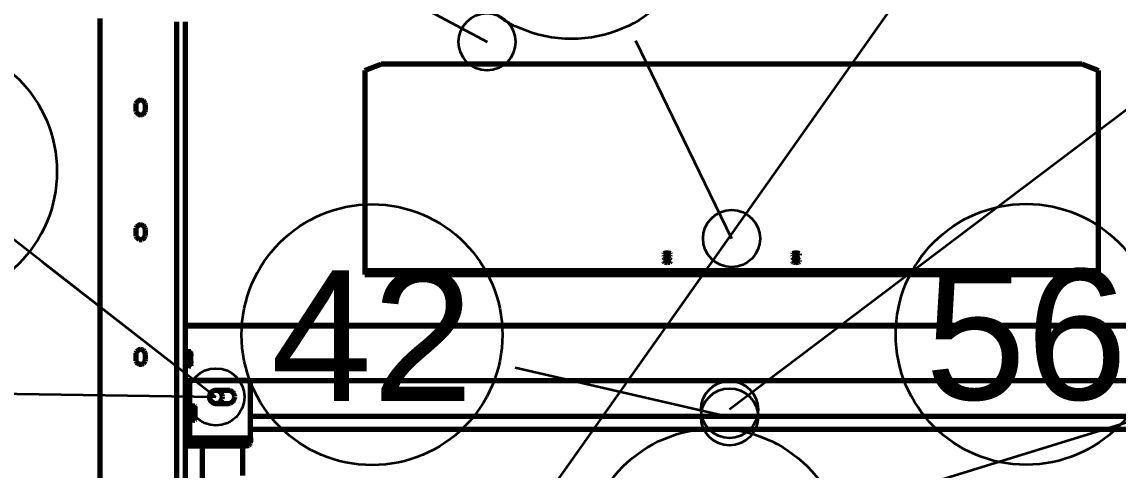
# Model space of a CAD drawing. Header units: millimetres. Extents: x 0 to 594, y 0 to 420.
# Drawn here: x 44.63 to 71.52, y 392.57 to 403.56 of the extents above; entities that cross this region are included whole.
import ezdxf
from ezdxf.enums import TextEntityAlignment as Align

# ---------------------------------------------------------------- set-up
doc = ezdxf.new("R2010")
doc.units = ezdxf.units.MM
doc.styles.add('GOST', font='Arial')

msp = doc.modelspace()

# ---------------------------------------------------------------- linework, layer by layer
at = {"color": 7, "lineweight": 35}
for p, q in [((51.28, 405.625), (56.04, 403.075)), ((110.206, 405.59), (62.04, 390.75)), ((66.639, 404.882), (48.515, 379.24)), ((36.449, 404.439), (49.39, 394.364)), ((75.078, 403.936), (61.99, 394.054)), ((59.684, 403.109), (62.04, 398.25)), ((45.129, 397.682), (49.39, 394.364)), ((56.727, 395.083), (61.99, 393.874)), ((32.992, 394.622), (49.39, 394.364))]:
    msp.add_line(p, q, dxfattribs=at)
at = {"color": 1, "lineweight": 70}
for p, q in [((46.54, 403.65), (46.54, 388.624)), ((48.42, 403.564), (48.42, 388.724)), ((48.64, 388.724), (48.64, 403.564)), ((53.44, 402.531), (53.04, 402.372)), ((53.04, 402.372), (53.04, 397.37)), ((70.64, 402.531), (53.44, 402.531)), ((71.04, 402.372), (70.64, 402.531)), ((71.04, 397.37), (71.04, 402.372)), ((47.426, 401.561), (47.42, 401.524)), ((47.42, 401.524), (47.42, 401.404)), ((47.443, 401.595), (47.426, 401.561)), ((47.469, 401.621), (47.443, 401.595)), ((47.503, 401.638), (47.469, 401.621)), ((47.54, 401.644), (47.503, 401.638)), ((47.577, 401.638), (47.54, 401.644)), ((47.611, 401.621), (47.577, 401.638)), ((47.637, 401.595), (47.611, 401.621)), ((47.654, 401.561), (47.637, 401.595)), ((47.66, 401.524), (47.654, 401.561)), ((47.66, 401.404), (47.66, 401.524)), ((47.42, 401.404), (47.426, 401.367)), ((47.426, 401.367), (47.443, 401.334)), ((47.443, 401.334), (47.469, 401.307)), ((47.469, 401.307), (47.503, 401.29)), ((47.503, 401.29), (47.54, 401.284)), ((47.54, 401.284), (47.577, 401.29)), ((47.577, 401.29), (47.611, 401.307)), ((47.611, 401.307), (47.637, 401.334)), ((47.637, 401.334), (47.654, 401.367)), ((47.654, 401.367), (47.66, 401.404)), ((47.469, 398.561), (47.443, 398.535)), ((47.503, 398.578), (47.469, 398.561)), ((47.54, 398.584), (47.503, 398.578)), ((47.577, 398.578), (47.54, 398.584)), ((47.611, 398.561), (47.577, 398.578)), ((47.637, 398.535), (47.611, 398.561)), ((47.426, 398.501), (47.42, 398.464)), ((47.42, 398.464), (47.42, 398.344)), ((47.42, 398.344), (47.426, 398.307)), ((47.443, 398.535), (47.426, 398.501)), ((47.426, 398.307), (47.443, 398.274)), ((47.654, 398.501), (47.637, 398.535)), ((47.637, 398.274), (47.654, 398.307)), ((47.66, 398.464), (47.654, 398.501)), ((47.654, 398.307), (47.66, 398.344)), ((47.66, 398.344), (47.66, 398.464)), ((47.443, 398.274), (47.469, 398.247)), ((47.469, 398.247), (47.503, 398.23)), ((47.503, 398.23), (47.54, 398.224)), ((47.54, 398.224), (47.577, 398.23)), ((47.577, 398.23), (47.611, 398.247)), ((47.611, 398.247), (47.637, 398.274)), ((60.377, 397.872), (60.37, 397.859)), ((60.37, 397.859), (60.377, 397.845)), ((60.396, 397.884), (60.377, 397.872)), ((60.377, 397.845), (60.396, 397.833)), ((60.426, 397.892), (60.396, 397.884)), ((60.396, 397.833), (60.426, 397.826)), ((60.43, 397.88), (60.403, 397.886)), ((60.46, 397.894), (60.426, 397.892)), ((60.426, 397.826), (60.46, 397.823)), ((60.46, 397.878), (60.43, 397.88)), ((60.494, 397.892), (60.46, 397.894)), ((60.49, 397.88), (60.46, 397.878)), ((60.46, 397.823), (60.494, 397.826)), ((60.517, 397.886), (60.49, 397.88)), ((60.524, 397.884), (60.494, 397.892)), ((60.494, 397.826), (60.524, 397.833)), ((60.543, 397.872), (60.524, 397.884)), ((60.524, 397.833), (60.543, 397.845)), ((60.55, 397.859), (60.543, 397.872)), ((60.543, 397.845), (60.55, 397.859)), ((63.537, 397.872), (63.53, 397.859)), ((63.53, 397.859), (63.537, 397.845)), ((63.556, 397.884), (63.537, 397.872)), ((63.537, 397.845), (63.556, 397.833)), ((63.586, 397.892), (63.556, 397.884)), ((63.556, 397.833), (63.586, 397.826)), ((63.59, 397.88), (63.563, 397.886)), ((63.62, 397.894), (63.586, 397.892)), ((63.586, 397.826), (63.62, 397.823)), ((63.62, 397.878), (63.59, 397.88)), ((63.654, 397.892), (63.62, 397.894)), ((63.65, 397.88), (63.62, 397.878)), ((63.62, 397.823), (63.654, 397.826)), ((63.677, 397.886), (63.65, 397.88)), ((63.684, 397.884), (63.654, 397.892)), ((63.654, 397.826), (63.684, 397.833)), ((63.703, 397.872), (63.684, 397.884)), ((63.684, 397.833), (63.703, 397.845)), ((63.71, 397.859), (63.703, 397.872)), ((63.703, 397.845), (63.71, 397.859)), ((60.377, 397.713), (60.37, 397.7)), ((60.37, 397.7), (60.377, 397.686)), ((60.396, 397.725), (60.377, 397.713)), ((60.377, 397.686), (60.396, 397.674)), ((60.426, 397.733), (60.396, 397.725)), ((60.396, 397.674), (60.426, 397.667)), ((60.43, 397.721), (60.403, 397.727)), ((60.46, 397.735), (60.426, 397.733)), ((60.426, 397.667), (60.46, 397.664)), ((60.46, 397.719), (60.43, 397.721)), ((60.494, 397.733), (60.46, 397.735)), ((60.49, 397.721), (60.46, 397.719)), ((60.46, 397.664), (60.494, 397.667)), ((60.517, 397.727), (60.49, 397.721)), ((60.524, 397.725), (60.494, 397.733)), ((60.494, 397.667), (60.524, 397.674)), ((60.543, 397.713), (60.524, 397.725)), ((60.524, 397.674), (60.543, 397.686)), ((60.55, 397.7), (60.543, 397.713)), ((60.543, 397.686), (60.55, 397.7)), ((63.537, 397.713), (63.53, 397.7)), ((63.53, 397.7), (63.537, 397.686)), ((63.556, 397.725), (63.537, 397.713)), ((63.537, 397.686), (63.556, 397.674)), ((63.586, 397.733), (63.556, 397.725)), ((63.556, 397.674), (63.586, 397.667)), ((63.59, 397.721), (63.563, 397.727)), ((63.62, 397.735), (63.586, 397.733)), ((63.586, 397.667), (63.62, 397.664)), ((63.62, 397.719), (63.59, 397.721)), ((63.654, 397.733), (63.62, 397.735)), ((63.65, 397.721), (63.62, 397.719)), ((63.62, 397.664), (63.654, 397.667)), ((63.677, 397.727), (63.65, 397.721)), ((63.684, 397.725), (63.654, 397.733)), ((63.654, 397.667), (63.684, 397.674)), ((63.703, 397.713), (63.684, 397.725)), ((63.684, 397.674), (63.703, 397.686)), ((63.71, 397.7), (63.703, 397.713)), ((63.703, 397.686), (63.71, 397.7)), ((71.04, 397.461), (53.04, 397.461)), ((53.04, 397.37), (71.04, 397.37)), ((48.64, 396.123), (75.44, 396.123)), ((75.44, 396.1), (48.64, 396.1)), ((47.426, 395.441), (47.42, 395.404)), ((47.42, 395.404), (47.42, 395.284)), ((47.443, 395.475), (47.426, 395.441)), ((47.469, 395.501), (47.443, 395.475)), ((47.503, 395.518), (47.469, 395.501)), ((47.54, 395.524), (47.503, 395.518)), ((47.577, 395.518), (47.54, 395.524)), ((47.611, 395.501), (47.577, 395.518)), ((47.637, 395.475), (47.611, 395.501)), ((47.654, 395.441), (47.637, 395.475)), ((47.66, 395.404), (47.654, 395.441)), ((47.66, 395.284), (47.66, 395.404)), ((48.743, 395.47), (48.64, 395.47)), ((48.743, 395.47), (48.763, 395.426)), ((48.743, 395.47), (48.755, 395.47)), ((48.755, 395.47), (48.743, 395.47)), ((48.743, 395.47), (48.755, 395.47)), ((48.755, 395.47), (48.743, 395.47)), ((48.743, 395.47), (48.755, 395.47)), ((48.755, 395.47), (48.743, 395.47)), ((48.743, 395.47), (48.755, 395.47)), ((48.755, 395.47), (48.743, 395.47)), ((48.743, 395.47), (48.755, 395.47)), ((48.755, 395.47), (48.743, 395.47)), ((48.743, 395.47), (48.755, 395.47)), ((48.755, 395.47), (48.743, 395.47)), ((48.763, 395.345), (48.743, 395.3)), ((48.755, 395.47), (48.763, 395.47)), ((48.763, 395.47), (48.755, 395.47)), ((48.755, 395.47), (48.763, 395.47)), ((48.763, 395.47), (48.755, 395.47)), ((48.755, 395.47), (48.763, 395.47)), ((48.763, 395.47), (48.755, 395.47)), ((48.755, 395.47), (48.763, 395.47)), ((48.763, 395.47), (48.755, 395.47)), ((48.755, 395.47), (48.763, 395.47)), ((48.763, 395.47), (48.755, 395.47)), ((48.755, 395.47), (48.763, 395.47)), ((48.763, 395.47), (48.755, 395.47)), ((48.763, 395.47), (48.769, 395.47)), ((48.769, 395.47), (48.763, 395.47)), ((48.763, 395.47), (48.769, 395.47)), ((48.769, 395.47), (48.763, 395.47)), ((48.763, 395.47), (48.769, 395.47)), ((48.769, 395.47), (48.763, 395.47)), ((48.763, 395.47), (48.769, 395.47)), ((48.769, 395.47), (48.763, 395.47)), ((48.763, 395.47), (48.769, 395.47)), ((48.769, 395.47), (48.763, 395.47)), ((48.763, 395.47), (48.769, 395.47)), ((48.769, 395.47), (48.763, 395.47)), ((48.763, 395.426), (48.769, 395.385)), ((48.769, 395.385), (48.763, 395.345)), ((48.777, 395.463), (48.769, 395.47)), ((48.777, 395.462), (48.777, 395.463)), ((48.777, 395.459), (48.777, 395.462)), ((48.777, 395.454), (48.777, 395.459)), ((48.777, 395.447), (48.777, 395.454)), ((48.777, 395.438), (48.777, 395.447)), ((48.777, 395.427), (48.777, 395.438)), ((48.777, 395.415), (48.777, 395.427)), ((48.777, 395.402), (48.777, 395.415)), ((48.777, 395.387), (48.777, 395.402)), ((48.777, 395.371), (48.777, 395.387)), ((48.777, 395.354), (48.777, 395.371)), ((48.777, 395.337), (48.777, 395.354)), ((48.777, 395.319), (48.777, 395.337)), ((47.42, 395.284), (47.426, 395.247)), ((47.426, 395.247), (47.443, 395.214)), ((47.443, 395.214), (47.469, 395.187)), ((47.469, 395.187), (47.503, 395.17)), ((47.503, 395.17), (47.54, 395.164)), ((47.54, 395.164), (47.577, 395.17)), ((47.577, 395.17), (47.611, 395.187)), ((47.611, 395.187), (47.637, 395.214)), ((47.637, 395.214), (47.654, 395.247)), ((47.654, 395.247), (47.66, 395.284)), ((48.743, 395.3), (48.64, 395.3)), ((48.743, 395.13), (48.64, 395.13)), ((48.743, 395.3), (48.763, 395.256)), ((48.763, 395.175), (48.743, 395.13)), ((48.743, 395.13), (48.755, 395.13)), ((48.755, 395.13), (48.743, 395.13)), ((48.743, 395.13), (48.755, 395.13)), ((48.755, 395.13), (48.743, 395.13)), ((48.743, 395.13), (48.755, 395.13)), ((48.755, 395.13), (48.743, 395.13)), ((48.743, 395.13), (48.755, 395.13)), ((48.755, 395.13), (48.743, 395.13)), ((48.743, 395.13), (48.755, 395.13)), ((48.755, 395.13), (48.743, 395.13)), ((48.743, 395.13), (48.755, 395.13)), ((48.755, 395.13), (48.743, 395.13)), ((48.755, 395.13), (48.763, 395.13)), ((48.763, 395.13), (48.755, 395.13)), ((48.755, 395.13), (48.763, 395.13)), ((48.763, 395.13), (48.755, 395.13)), ((48.755, 395.13), (48.763, 395.13)), ((48.763, 395.13), (48.755, 395.13)), ((48.755, 395.13), (48.763, 395.13)), ((48.763, 395.13), (48.755, 395.13)), ((48.755, 395.13), (48.763, 395.13)), ((48.763, 395.13), (48.755, 395.13)), ((48.755, 395.13), (48.763, 395.13)), ((48.763, 395.13), (48.755, 395.13)), ((48.763, 395.256), (48.769, 395.215)), ((48.769, 395.215), (48.763, 395.175)), ((48.763, 395.13), (48.769, 395.13)), ((48.769, 395.13), (48.763, 395.13)), ((48.763, 395.13), (48.769, 395.13)), ((48.769, 395.13), (48.763, 395.13)), ((48.763, 395.13), (48.769, 395.13)), ((48.769, 395.13), (48.763, 395.13)), ((48.763, 395.13), (48.769, 395.13)), ((48.769, 395.13), (48.763, 395.13)), ((48.763, 395.13), (48.769, 395.13)), ((48.769, 395.13), (48.763, 395.13)), ((48.763, 395.13), (48.769, 395.13)), ((48.769, 395.13), (48.763, 395.13)), ((48.777, 395.138), (48.769, 395.13)), ((48.777, 395.3), (48.777, 395.319)), ((48.777, 395.282), (48.777, 395.3)), ((48.777, 395.264), (48.777, 395.282)), ((48.777, 395.247), (48.777, 395.264)), ((48.777, 395.23), (48.777, 395.247)), ((48.777, 395.214), (48.777, 395.23)), ((48.777, 395.199), (48.777, 395.214)), ((48.777, 395.186), (48.777, 395.199)), ((48.777, 395.174), (48.777, 395.186)), ((48.777, 395.163), (48.777, 395.174)), ((48.777, 395.154), (48.777, 395.163)), ((48.777, 395.147), (48.777, 395.154)), ((48.777, 395.142), (48.777, 395.147)), ((48.777, 395.139), (48.777, 395.142)), ((48.777, 395.138), (48.777, 395.139)), ((48.64, 394.764), (48.74, 394.764)), ((48.64, 394.564), (48.74, 394.564)), ((48.74, 394.764), (48.74, 394.763)), ((50.14, 394.764), (48.74, 394.764)), ((48.74, 394.763), (48.74, 394.759)), ((48.74, 394.759), (48.74, 394.753)), ((48.74, 394.753), (48.74, 394.744)), ((48.74, 394.744), (48.74, 394.734)), ((48.74, 394.734), (48.74, 394.721)), ((48.74, 394.721), (48.74, 394.706)), ((48.74, 394.706), (48.74, 394.689)), ((48.74, 394.689), (48.74, 394.671)), ((48.74, 394.671), (48.74, 394.651)), ((48.74, 394.651), (48.74, 394.63)), ((48.74, 394.63), (48.74, 394.609)), ((48.74, 394.609), (48.74, 394.587)), ((48.74, 394.587), (48.74, 394.564)), ((48.74, 394.564), (48.74, 393.364)), ((48.99, 394.764), (74.99, 394.764)), ((49.379, 394.524), (49.336, 394.515)), ((49.39, 394.524), (49.349, 394.519)), ((49.423, 394.521), (49.379, 394.524)), ((49.69, 394.524), (49.39, 394.524)), ((49.731, 394.519), (49.69, 394.524)), ((50.171, 394.759), (50.14, 394.764)), ((50.199, 394.745), (50.171, 394.759)), ((50.221, 394.723), (50.199, 394.745)), ((50.235, 394.695), (50.221, 394.723)), ((50.24, 394.664), (50.235, 394.695)), ((50.24, 393.364), (50.24, 394.664)), ((49.235, 394.406), (49.23, 394.364)), ((49.23, 394.364), (49.235, 394.323)), ((49.243, 394.428), (49.231, 394.386)), ((49.231, 394.386), (49.231, 394.342)), ((49.231, 394.342), (49.243, 394.3)), ((49.251, 394.444), (49.235, 394.406)), ((49.235, 394.323), (49.251, 394.284)), ((49.266, 394.465), (49.243, 394.428)), ((49.243, 394.3), (49.266, 394.263)), ((49.277, 394.477), (49.251, 394.444)), ((49.251, 394.284), (49.277, 394.251)), ((49.298, 394.495), (49.266, 394.465)), ((49.266, 394.263), (49.298, 394.233)), ((49.31, 394.503), (49.277, 394.477)), ((49.336, 394.515), (49.298, 394.495)), ((49.349, 394.519), (49.31, 394.503)), ((49.464, 394.506), (49.423, 394.521)), ((49.499, 394.481), (49.464, 394.506)), ((49.527, 394.447), (49.499, 394.481)), ((49.499, 394.247), (49.527, 394.281)), ((49.544, 394.407), (49.527, 394.447)), ((49.527, 394.281), (49.544, 394.321)), ((49.55, 394.364), (49.544, 394.407)), ((49.544, 394.321), (49.55, 394.364)), ((49.77, 394.503), (49.731, 394.519)), ((49.803, 394.477), (49.77, 394.503)), ((49.829, 394.444), (49.803, 394.477)), ((49.803, 394.251), (49.829, 394.284)), ((49.845, 394.406), (49.829, 394.444)), ((49.829, 394.284), (49.845, 394.323)), ((49.85, 394.364), (49.845, 394.406)), ((49.845, 394.323), (49.85, 394.364)), ((48.843, 394.134), (48.74, 394.134)), ((48.843, 394.134), (48.863, 394.089)), ((48.843, 394.134), (48.855, 394.134)), ((48.855, 394.134), (48.843, 394.134)), ((48.863, 394.009), (48.843, 393.964)), ((48.855, 394.134), (48.863, 394.134)), ((48.863, 394.134), (48.855, 394.134)), ((48.863, 394.134), (48.869, 394.134)), ((48.869, 394.134), (48.863, 394.134)), ((48.863, 394.089), (48.869, 394.049)), ((48.869, 394.049), (48.863, 394.009)), ((48.877, 394.126), (48.869, 394.134)), ((48.877, 394.125), (48.877, 394.126)), ((48.877, 394.122), (48.877, 394.125)), ((48.877, 394.117), (48.877, 394.122)), ((48.877, 394.11), (48.877, 394.117)), ((48.877, 394.102), (48.877, 394.11)), ((48.877, 394.091), (48.877, 394.102)), ((48.877, 394.079), (48.877, 394.091)), ((48.877, 394.065), (48.877, 394.079)), ((48.877, 394.051), (48.877, 394.065)), ((48.877, 394.035), (48.877, 394.051)), ((48.877, 394.018), (48.877, 394.035)), ((48.877, 394), (48.877, 394.018)), ((48.877, 393.982), (48.877, 394)), ((49.277, 394.251), (49.31, 394.226)), ((49.298, 394.233), (49.336, 394.213)), ((49.31, 394.226), (49.349, 394.21)), ((49.336, 394.213), (49.379, 394.205)), ((49.349, 394.21), (49.39, 394.204)), ((49.379, 394.205), (49.423, 394.208)), ((49.39, 394.204), (49.69, 394.204)), ((49.423, 394.208), (49.464, 394.222)), ((49.464, 394.222), (49.499, 394.247)), ((49.69, 394.204), (49.731, 394.21)), ((49.731, 394.21), (49.77, 394.226)), ((49.77, 394.226), (49.803, 394.251)), ((48.843, 393.964), (48.74, 393.964)), ((48.843, 393.794), (48.74, 393.794)), ((48.843, 393.964), (48.863, 393.919)), ((48.863, 393.839), (48.843, 393.794)), ((48.843, 393.794), (48.855, 393.794)), ((48.855, 393.794), (48.843, 393.794)), ((48.855, 393.794), (48.863, 393.794)), ((48.863, 393.794), (48.855, 393.794)), ((48.863, 393.919), (48.869, 393.879)), ((48.869, 393.879), (48.863, 393.839)), ((48.863, 393.794), (48.869, 393.794)), ((48.869, 393.794), (48.863, 393.794)), ((48.877, 393.802), (48.869, 393.794)), ((48.877, 393.964), (48.877, 393.982)), ((48.877, 393.946), (48.877, 393.964)), ((48.877, 393.928), (48.877, 393.946)), ((48.877, 393.911), (48.877, 393.928)), ((48.877, 393.894), (48.877, 393.911)), ((48.877, 393.878), (48.877, 393.894)), ((48.877, 393.863), (48.877, 393.878)), ((48.877, 393.849), (48.877, 393.863)), ((48.877, 393.837), (48.877, 393.849)), ((48.877, 393.827), (48.877, 393.837)), ((48.877, 393.818), (48.877, 393.827)), ((48.877, 393.811), (48.877, 393.818)), ((48.877, 393.806), (48.877, 393.811)), ((48.877, 393.803), (48.877, 393.806)), ((48.877, 393.802), (48.877, 393.803)), ((73.84, 393.884), (50.24, 393.884)), ((73.84, 393.564), (50.24, 393.564)), ((52.863, 393.564), (52.86, 393.564)), ((52.873, 393.564), (52.863, 393.564)), ((52.888, 393.564), (52.873, 393.564)), ((52.909, 393.564), (52.888, 393.564)), ((52.934, 393.564), (52.909, 393.564)), ((52.961, 393.564), (52.934, 393.564)), ((52.99, 393.564), (52.961, 393.564)), ((53.019, 393.564), (52.99, 393.564)), ((53.046, 393.564), (53.019, 393.564)), ((53.071, 393.564), (53.046, 393.564)), ((53.092, 393.564), (53.071, 393.564)), ((53.107, 393.564), (53.092, 393.564)), ((53.117, 393.564), (53.107, 393.564)), ((53.12, 393.564), (53.117, 393.564)), ((55.863, 393.564), (55.86, 393.564)), ((55.873, 393.564), (55.863, 393.564)), ((55.888, 393.564), (55.873, 393.564)), ((55.909, 393.564), (55.888, 393.564)), ((55.934, 393.564), (55.909, 393.564)), ((55.961, 393.564), (55.934, 393.564)), ((55.99, 393.564), (55.961, 393.564)), ((56.019, 393.564), (55.99, 393.564)), ((56.046, 393.564), (56.019, 393.564)), ((56.071, 393.564), (56.046, 393.564)), ((56.092, 393.564), (56.071, 393.564)), ((56.107, 393.564), (56.092, 393.564)), ((56.117, 393.564), (56.107, 393.564)), ((56.12, 393.564), (56.117, 393.564)), ((58.863, 393.564), (58.86, 393.564)), ((58.873, 393.564), (58.863, 393.564)), ((58.888, 393.564), (58.873, 393.564)), ((58.909, 393.564), (58.888, 393.564)), ((58.934, 393.564), (58.909, 393.564)), ((58.961, 393.564), (58.934, 393.564)), ((58.99, 393.564), (58.961, 393.564)), ((59.019, 393.564), (58.99, 393.564)), ((59.046, 393.564), (59.019, 393.564)), ((59.071, 393.564), (59.046, 393.564)), ((59.092, 393.564), (59.071, 393.564)), ((59.107, 393.564), (59.092, 393.564)), ((59.117, 393.564), (59.107, 393.564)), ((59.12, 393.564), (59.117, 393.564)), ((61.863, 393.564), (61.86, 393.564)), ((61.873, 393.564), (61.863, 393.564)), ((61.888, 393.564), (61.873, 393.564)), ((61.909, 393.564), (61.888, 393.564)), ((61.934, 393.564), (61.909, 393.564)), ((61.961, 393.564), (61.934, 393.564)), ((61.99, 393.564), (61.961, 393.564)), ((62.019, 393.564), (61.99, 393.564)), ((62.046, 393.564), (62.019, 393.564)), ((62.071, 393.564), (62.046, 393.564)), ((62.092, 393.564), (62.071, 393.564)), ((62.107, 393.564), (62.092, 393.564)), ((62.117, 393.564), (62.107, 393.564)), ((62.12, 393.564), (62.117, 393.564)), ((64.863, 393.564), (64.86, 393.564)), ((64.873, 393.564), (64.863, 393.564)), ((64.888, 393.564), (64.873, 393.564)), ((64.909, 393.564), (64.888, 393.564)), ((64.934, 393.564), (64.909, 393.564)), ((64.961, 393.564), (64.934, 393.564)), ((64.99, 393.564), (64.961, 393.564)), ((65.019, 393.564), (64.99, 393.564)), ((65.046, 393.564), (65.019, 393.564)), ((65.071, 393.564), (65.046, 393.564)), ((65.092, 393.564), (65.071, 393.564)), ((65.107, 393.564), (65.092, 393.564)), ((65.117, 393.564), (65.107, 393.564)), ((65.12, 393.564), (65.117, 393.564)), ((67.863, 393.564), (67.86, 393.564)), ((67.873, 393.564), (67.863, 393.564)), ((67.888, 393.564), (67.873, 393.564)), ((67.909, 393.564), (67.888, 393.564)), ((67.934, 393.564), (67.909, 393.564)), ((67.961, 393.564), (67.934, 393.564)), ((67.99, 393.564), (67.961, 393.564)), ((68.019, 393.564), (67.99, 393.564)), ((68.046, 393.564), (68.019, 393.564)), ((68.071, 393.564), (68.046, 393.564)), ((68.092, 393.564), (68.071, 393.564)), ((68.107, 393.564), (68.092, 393.564)), ((68.117, 393.564), (68.107, 393.564)), ((68.12, 393.564), (68.117, 393.564)), ((70.863, 393.564), (70.86, 393.564)), ((70.873, 393.564), (70.863, 393.564)), ((70.888, 393.564), (70.873, 393.564)), ((70.909, 393.564), (70.888, 393.564)), ((70.934, 393.564), (70.909, 393.564)), ((70.961, 393.564), (70.934, 393.564)), ((70.99, 393.564), (70.961, 393.564)), ((71.019, 393.564), (70.99, 393.564)), ((71.046, 393.564), (71.019, 393.564)), ((71.071, 393.564), (71.046, 393.564)), ((71.092, 393.564), (71.071, 393.564)), ((71.107, 393.564), (71.092, 393.564)), ((71.117, 393.564), (71.107, 393.564)), ((71.12, 393.564), (71.117, 393.564)), ((48.64, 393.364), (48.74, 393.364)), ((48.74, 393.364), (48.74, 393.264)), ((48.74, 393.364), (48.84, 393.364)), ((48.74, 393.264), (48.74, 393.252)), ((48.84, 393.264), (48.74, 393.264)), ((48.74, 393.252), (48.74, 393.239)), ((48.74, 393.239), (48.74, 393.228)), ((48.74, 393.228), (48.74, 393.218)), ((48.74, 393.218), (48.74, 393.208)), ((48.74, 393.208), (48.74, 393.199)), ((48.74, 393.199), (48.74, 393.191)), ((48.74, 393.191), (48.74, 393.184)), ((48.74, 393.184), (48.74, 393.178)), ((48.84, 393.364), (48.84, 393.264)), ((48.84, 393.364), (50.24, 393.364)), ((50.24, 393.264), (48.84, 393.264)), ((50.171, 393.169), (50.199, 393.183)), ((50.199, 393.183), (50.221, 393.205)), ((50.221, 393.205), (50.235, 393.233)), ((50.235, 393.233), (50.24, 393.264)), ((50.24, 393.364), (50.24, 393.264)), ((48.64, 393.164), (48.74, 393.164)), ((48.74, 393.178), (48.74, 393.173)), ((48.74, 393.173), (48.74, 393.169)), ((48.74, 393.169), (48.74, 393.166)), ((48.74, 393.166), (48.74, 393.165)), ((48.74, 393.165), (48.74, 393.164)), ((48.74, 393.164), (50.14, 393.164)), ((49.05, 393.164), (49.05, 392.904)), ((50.04, 393.164), (50.04, 393.003)), ((50.04, 393.003), (50.04, 392.828)), ((50.14, 393.164), (50.171, 393.169)), ((49.05, 392.904), (49.05, 392.596)), ((50.04, 392.828), (50.04, 392.64)), ((49.05, 392.596), (49.05, 392.246)), ((50.04, 392.64), (50.04, 392.44))]:
    msp.add_line(p, q, dxfattribs=at)
at = {"color": 7, "lineweight": 35}
for centre, radius in [((58.113, 406.348), 3.2), ((56.04, 403.075), 0.7), ((42.288, 399.893), 3.2), ((69.267, 395.899), 3.2), ((53.219, 395.89), 3.2), ((62.04, 398.25), 0.7), ((49.39, 394.364), 0.7), ((49.39, 394.364), 0.7), ((49.39, 394.364), 0.7), ((61.99, 394.054), 0.7), ((61.99, 393.874), 0.7), ((61.638, 390.391), 3.2)]:
    msp.add_circle(centre, radius, dxfattribs=at)

# ---------------------------------------------------------------- texts
at = {"color": 7, "style": 'GOST'}
for s, p in [('42', (53.219, 395.89)), ('56', (69.267, 395.899))]:
    msp.add_text(s, height=3.2, dxfattribs=at).set_placement(p, align=Align.MIDDLE)

doc.saveas('drawing.dxf')
